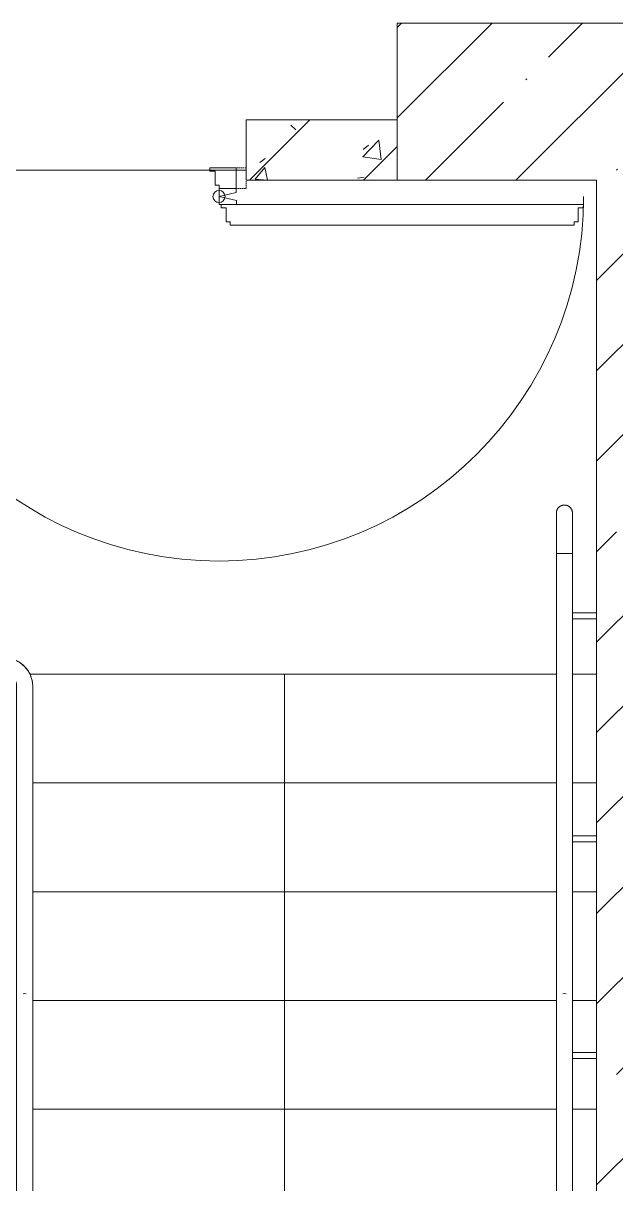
# Model space of a CAD drawing. Header units: millimetres. Extents: x -515342 to 330399, y -224905 to 507333.
# Drawn here: x -360653 to -359182, y 261984 to 264865 of the extents above; entities that cross this region are included whole.
import ezdxf

# ---------------------------------------------------------------- set-up
doc = ezdxf.new("R2010")
doc.units = ezdxf.units.MM
doc.linetypes.add('ASVP_Невидимые', pattern=[5, 3, -2])
for name, color, linetype, lineweight in [('Двери', 7, 'Continuous', 0), ('Лестницы', 7, 'Continuous', 0), ('Ограждение', 7, 'Continuous', 0), ('Перекрытие', 7, 'Continuous', 0), ('Стены внутренние', 7, 'Continuous', 0), ('Стены несущие', 7, 'Continuous', 0), ('Стены перегородки', 7, 'Continuous', 0), ('Стрелки вверх', 7, 'Continuous', 0)]:
    doc.layers.add(name, color=color, linetype=linetype, lineweight=lineweight)
pattern_1 = [(45, (-375064.64, 258270.4), (-224.5064, 224.5064), []), (45, (-374840.13, 258270.4), (-224.5064, 224.5064), [396.875, -79.375, 3.353, -76.022])]

# ---------------------------------------------------------------- blocks, each defined once
blk = doc.blocks.new('Тип перил - Перила_Внутренний_-10040910-О_АР_П_3__6_750_План 3 этажа')
at = {"layer": 'Ограждение'}
for p, q in [((14185, 5019), (14154.9, 5019)), ((14365, 5019), (14185, 5019)), ((14154.9, 4996.7), (14154.9, 5001.3)), ((14154.9, 4979), (14185, 4979)), ((14185, 4979), (14365, 4979)), ((14395, 4949), (14395, 4880.6)), ((14435, 4880.6), (14435, 4949)), ((14395, 4849.7), (14395, 4141.3)), ((14435, 4141.3), (14435, 4849.7))]:
    blk.add_line(p, q, dxfattribs=at)
at = {"layer": 'Ограждение', "flags": 128}
for points in [[(14435, 4949), (14434.9, 4951.8), (14434.8, 4954.6), (14434.5, 4957.4), (14434.1, 4960.2), (14433.6, 4962.9), (14433, 4965.6), (14432.3, 4968.3), (14431.4, 4971), (14430.5, 4973.7), (14429.5, 4976.3), (14428.3, 4978.8), (14427.1, 4981.3), (14425.7, 4983.8), (14424.3, 4986.2), (14422.8, 4988.5), (14421.1, 4990.8), (14419.4, 4993), (14417.6, 4995.2), (14415.7, 4997.2), (14413.8, 4999.2), (14411.7, 5001.1), (14409.6, 5003), (14407.4, 5004.7), (14405.1, 5006.3), (14402.8, 5007.9), (14400.4, 5009.4), (14398, 5010.7), (14395.5, 5012), (14393, 5013.2), (14390.4, 5014.2), (14387.7, 5015.2), (14385.1, 5016.1), (14382.4, 5016.8), (14379.6, 5017.5), (14376.9, 5018), (14374.1, 5018.4), (14371.3, 5018.7), (14368.6, 5018.9), (14365.8, 5019), (14365, 5019)], [(14365, 4979), (14366.2, 4979), (14367.4, 4978.9), (14368.6, 4978.8), (14369.8, 4978.6), (14371, 4978.4), (14372.1, 4978.1), (14373.3, 4977.8), (14374.4, 4977.5), (14375.6, 4977.1), (14376.7, 4976.6), (14377.8, 4976.1), (14378.9, 4975.6), (14379.9, 4975), (14380.9, 4974.4), (14381.9, 4973.8), (14382.9, 4973.1), (14383.9, 4972.3), (14384.8, 4971.6), (14385.7, 4970.7), (14386.5, 4969.9), (14387.3, 4969), (14388.1, 4968.1), (14388.9, 4967.2), (14389.6, 4966.2), (14390.2, 4965.2), (14390.9, 4964.2), (14391.5, 4963.1), (14392, 4962.1), (14392.5, 4961), (14393, 4959.9), (14393.4, 4958.7), (14393.7, 4957.6), (14394.1, 4956.4), (14394.3, 4955.3), (14394.6, 4954.1), (14394.7, 4952.9), (14394.9, 4951.7), (14395, 4950.5), (14395, 4949.3), (14395, 4949)], [(14395, 4849.7), (14395, 4852.3), (14395, 4854.8), (14395, 4857.5), (14395, 4860.1), (14395, 4862.8), (14395, 4865.5), (14395, 4868.3), (14395, 4871), (14395, 4873.8), (14395, 4876.6), (14395, 4879.4), (14395, 4880.6)], [(14435, 4880.6), (14435, 4877.8), (14435, 4875), (14435, 4872.3), (14435, 4869.5), (14435, 4866.7), (14435, 4864), (14435, 4861.3), (14435, 4858.6), (14435, 4856), (14435, 4853.4), (14435, 4850.8), (14435, 4849.7)], [(14418.9, 4185.8), (14415, 4186.6), (14411.1, 4185.8)]]:
    blk.add_lwpolyline(points, dxfattribs=at)
blk = doc.blocks.new('Тип перил - Перила_Внутренний_-V93-О_АР_П_3__6_750_План 3 этажа')
at = {"layer": 'Ограждение'}
for p, q in [((14154.9, 5019), (14154.9, 4979)), ((14154.9, 5019), (14365, 5019)), ((14154.9, 4979), (14365, 4979)), ((14395, 4949), (14395, 4880.6)), ((14435, 4949), (14435, 4880.6)), ((14395, 4880.6), (14395, 4858.6)), ((14435, 4880.6), (14435, 4858.6)), ((14395, 4858.6), (14395, 2310.3)), ((14435, 4858.6), (14435, 2328.9)), ((14395, 2310.3), (14435, 2328.9))]:
    blk.add_line(p, q, dxfattribs=at)
for radius, start in [(70, 360), (30, 0)]:
    blk.add_arc((14365, 4949), radius, start, 90, dxfattribs=at)
blk = doc.blocks.new('Тип перил - Перила_Внутренний_-10041454-О_АР_П_3__6_750_План 3 этажа')
at = {"layer": 'Ограждение'}
for p, q in [((15735, 5279), (15735, 4990.6)), ((15752.7, 5279), (15757.3, 5279)), ((15775, 4990.6), (15775, 5279)), ((15735, 4959.7), (15735, 4141.3)), ((15775, 4141.3), (15775, 4959.7))]:
    blk.add_line(p, q, dxfattribs=at)
at = {"layer": 'Ограждение', "flags": 128}
for points in [[(15735, 4959.7), (15735, 4962.3), (15735, 4964.8), (15735, 4967.5), (15735, 4970.1), (15735, 4972.8), (15735, 4975.5), (15735, 4978.3), (15735, 4981), (15735, 4983.8), (15735, 4986.6), (15735, 4989.4), (15735, 4990.6)], [(15775, 4990.6), (15775, 4987.8), (15775, 4985), (15775, 4982.3), (15775, 4979.5), (15775, 4976.7), (15775, 4974), (15775, 4971.3), (15775, 4968.6), (15775, 4966), (15775, 4963.4), (15775, 4960.8), (15775, 4959.7)], [(15758.9, 4185.8), (15755, 4186.6), (15751.1, 4185.8)]]:
    blk.add_lwpolyline(points, dxfattribs=at)
blk = doc.blocks.new('Тип перил - АР_Ограждение_Ограничение_Дуга D40_расстояние между поручнями 200-140673-О_АР_П_3__6_750_План 3 этажа')
at = {"layer": 'Ограждение'}
for p, q in [((0, 0), (0, 2.3)), ((0, -2.3), (0, 0))]:
    blk.add_line(p, q, dxfattribs=at)
at = {"layer": 'Ограждение', "flags": 128}
for points in [[(0, 20), (4, 20), (8, 20), (12, 20), (15.9, 20), (19.9, 20), (23.8, 20), (27.6, 20), (31.5, 20), (35.2, 20), (38.9, 20), (42.6, 20), (46.2, 20), (49.7, 20), (53.1, 20), (56.5, 20), (59.7, 20), (62.9, 20), (65.9, 20), (68.9, 20), (71.7, 20), (74.5, 20), (77.1, 20), (79.6, 20), (81.9, 20), (84.1, 20), (86.2, 20), (88.2, 20), (90, 20), (91.7, 20), (93.2, 20), (94.6, 20), (95.8, 20), (96.9, 20), (97.8, 20), (98.5, 20), (99.1, 20), (99.6, 20), (99.9, 20), (100, 20), (100, 20)], [(100, 20), (99.9, 20), (99.7, 20), (99.3, 20), (98.7, 20), (98, 20), (97.1, 20), (96.1, 20), (94.9, 20), (93.6, 20), (92.1, 20), (90.5, 20), (88.7, 20), (86.8, 20), (84.7, 20), (82.5, 20), (80.2, 20), (77.8, 20), (75.2, 20), (72.5, 20), (69.7, 20), (66.7, 20), (63.7, 20), (60.6, 20), (57.4, 20), (54, 20), (50.6, 20), (47.1, 20), (43.6, 20), (39.9, 20), (36.2, 20), (32.5, 20), (28.7, 20), (24.8, 20), (20.9, 20), (17, 20), (13, 20), (9.1, 20), (5.1, 20), (1.1, 20), (0, 20)], [(100, 20), (100.8, 20), (101.6, 19.9), (102.4, 19.9), (103.2, 19.7), (104, 19.6), (104.8, 19.4), (105.5, 19.2), (106.3, 19), (107, 18.7), (107.8, 18.4), (108.5, 18.1), (109.2, 17.7), (109.9, 17.4), (110.6, 16.9), (111.3, 16.5), (111.9, 16), (112.6, 15.6), (113.2, 15), (113.8, 14.5), (114.3, 13.9), (114.9, 13.3), (115.4, 12.7), (115.9, 12.1), (116.4, 11.5), (116.8, 10.8), (117.2, 10.1), (117.6, 9.4), (118, 8.7), (118.3, 8), (118.6, 7.2), (118.9, 6.5), (119.2, 5.7), (119.4, 5), (119.6, 4.2), (119.7, 3.4), (119.8, 2.6), (119.9, 1.8), (120, 1), (120, 0.2), (120, 0)], [(0, -20), (4, -20), (8, -20), (12, -20), (15.9, -20), (19.9, -20), (23.8, -20), (27.6, -20), (31.5, -20), (35.2, -20), (38.9, -20), (42.6, -20), (46.2, -20), (49.7, -20), (53.1, -20), (56.5, -20), (59.7, -20), (62.9, -20), (65.9, -20), (68.9, -20), (71.7, -20), (74.5, -20), (77.1, -20), (79.6, -20), (81.9, -20), (84.1, -20), (86.2, -20), (88.2, -20), (90, -20), (91.7, -20), (93.2, -20), (94.6, -20), (95.8, -20), (96.9, -20), (97.8, -20), (98.5, -20), (99.1, -20), (99.6, -20), (99.9, -20), (100, -20), (100, -20)], [(100, -20), (99.9, -20), (99.7, -20), (99.3, -20), (98.7, -20), (98, -20), (97.1, -20), (96.1, -20), (94.9, -20), (93.6, -20), (92.1, -20), (90.5, -20), (88.7, -20), (86.8, -20), (84.7, -20), (82.5, -20), (80.2, -20), (77.8, -20), (75.2, -20), (72.5, -20), (69.7, -20), (66.7, -20), (63.7, -20), (60.6, -20), (57.4, -20), (54, -20), (50.6, -20), (47.1, -20), (43.6, -20), (39.9, -20), (36.2, -20), (32.5, -20), (28.7, -20), (24.8, -20), (20.9, -20), (17, -20), (13, -20), (9.1, -20), (5.1, -20), (1.1, -20), (0, -20)], [(120, 0), (120, -0.8), (119.9, -1.6), (119.9, -2.4), (119.7, -3.2), (119.6, -4), (119.4, -4.8), (119.2, -5.5), (119, -6.3), (118.7, -7), (118.4, -7.8), (118.1, -8.5), (117.7, -9.2), (117.4, -9.9), (116.9, -10.6), (116.5, -11.3), (116, -11.9), (115.6, -12.6), (115, -13.2), (114.5, -13.8), (113.9, -14.3), (113.3, -14.9), (112.7, -15.4), (112.1, -15.9), (111.5, -16.4), (110.8, -16.8), (110.1, -17.2), (109.4, -17.6), (108.7, -18), (108, -18.3), (107.2, -18.6), (106.5, -18.9), (105.7, -19.2), (105, -19.4), (104.2, -19.6), (103.4, -19.7), (102.6, -19.8), (101.8, -19.9), (101, -20), (100.2, -20), (100, -20)]]:
    blk.add_lwpolyline(points, dxfattribs=at)
blk = doc.blocks.new('Тип перил - Перила_Внутренний_-V98-О_АР_П_3__6_750_План 3 этажа')
at = {"layer": 'Ограждение'}
for p, q in [((15775, 5279), (15735, 5279)), ((15735, 5279), (15735, 4990.6)), ((15775, 5279), (15775, 4990.6)), ((15735, 4990.6), (15735, 4968.6)), ((15775, 4990.6), (15775, 4968.6)), ((15735, 4968.6), (15735, 2935.1)), ((15775, 4968.6), (15775, 2953.8)), ((15735, 2935.1), (15775, 2953.8))]:
    blk.add_line(p, q, dxfattribs=at)
blk = doc.blocks.new('Элемент ограждения_Опора Г-образная - АР_Ограждение_Опора_D15 высота60 консоль80-V89-О_АР_П_3__6_750_План 3 этажа')
at = {"layer": 'Ограждение'}
for p, q in [((-7.5, 80), (-7.5, 20)), ((-7.5, 80), (-6.5, 80)), ((6.5, 80), (7.5, 80)), ((7.5, 20), (7.5, 80))]:
    blk.add_line(p, q, dxfattribs=at)
blk = doc.blocks.new('Дверь_Алюминиевая_Противопожарная__ТПТ75__2 полотна - АР_Дверь_ТПТ75_1450х2075_h__Средник_EI30_Пр-10663332-О_АР_П_3__6_750_План 3 этажа')
at = {"layer": 'Двери', "lineweight": 18}
for p, q in [((-1574.5, 178), (-1564.5, 178)), ((-1574.5, 178), (-1574.5, 143)), ((-1564.5, 178), (-1564.5, 186)), ((-710.5, 186), (-1564.5, 186)), ((-710.5, 178), (-710.5, 186)), ((-710.5, 178), (-700.5, 178)), ((-700.5, 143), (-700.5, 178)), ((710.5, 178), (700.5, 178)), ((700.5, 143), (700.5, 178)), ((710.5, 178), (710.5, 186)), ((710.5, 186), (1160.5, 186)), ((1147.5, 178), (1160.5, 178)), ((1147.5, 178), (1147.5, 143)), ((1160.5, 178), (1160.5, 186)), ((-1587.5, 135), (-1587.5, 143)), ((-1587.5, 143), (-1574.5, 143)), ((-687.5, 135), (-1587.5, 135)), ((-725.5, 135), (-725.5, 125)), ((-725.5, 125), (-682.5, 115)), ((-700.5, 143), (-687.5, 143)), ((-687.5, 143), (-687.5, 135)), ((-682.5, 135), (-687.5, 135)), ((-682.5, 115), (-682.5, 135)), ((682.5, 115), (682.5, 135)), ((682.5, 135), (687.5, 135)), ((725.5, 125), (682.5, 115)), ((700.5, 143), (687.5, 143)), ((687.5, 143), (687.5, 135)), ((687.5, 135), (1137.5, 135)), ((725.5, 135), (725.5, 125)), ((1137.5, 135), (1137.5, 143)), ((1137.5, 143), (1147.5, 143)), ((-682.5, 115), (-725, 105)), ((-725, 105), (-725, 95)), ((-725, 95), (-682.5, 95)), ((-725, 95), (-725, 44)), ((-682.5, 95), (-682.5, 115)), ((-682.5, 95), (-682.5, 87)), ((-672.5, 87), (-682.5, 87)), ((-672.5, 52), (-672.5, 87)), ((672.5, 87), (682.5, 87)), ((672.5, 52), (672.5, 87)), ((682.5, 115), (725, 105)), ((682.5, 95), (682.5, 115)), ((725, 95), (682.5, 95)), ((682.5, 95), (682.5, 87)), ((725, 105), (725, 95)), ((725, 95), (725, 44)), ((-725, 44), (-659.5, 44)), ((-672.5, 52), (-659.5, 52)), ((-659.5, 44), (-659.5, 52)), ((672.5, 52), (659.5, 52)), ((659.5, 44), (659.5, 52)), ((725, 44), (659.5, 44))]:
    blk.add_line(p, q, dxfattribs=at)
at = {"layer": 'Двери', "linetype": 'ASVP_Невидимые', "lineweight": 18}
for p, q in [((-750, 95), (-750, 75)), ((-725, 95), (-750, 95)), ((725, 95), (750, 95)), ((750, 95), (750, 75)), ((-750, 44), (-725, 44)), ((750, 44), (725, 44))]:
    blk.add_line(p, q, dxfattribs=at)
at = {"layer": 'Двери', "lineweight": 18}
for centre in [(-682.5, 115), (682.5, 115.2)]:
    blk.add_circle(centre, 15, dxfattribs=at)
for centre, radius, start in [((-682.5, 115), 905, 0), ((682.5, 115), 483.2, 360)]:
    blk.add_arc(centre, radius, start, 180, dxfattribs=at)

msp = doc.modelspace()

# ---------------------------------------------------------------- hatches: boundary and pattern name
at = {"layer": 'Стены внутренние'}
h = msp.add_hatch(dxfattribs=at)
h.set_pattern_fill('FP_1', color=256, style=0, pattern_type=2)
h.set_pattern_definition(pattern_1)
h.paths.add_polyline_path([(-358839.6354, 264475.4137), (-358839.6354, 264865.4137), (-359724.6354, 264865.4137), (-359724.6354, 264475.4137), (-359170.8092, 264475.4137)])
h = msp.add_hatch(dxfattribs=at)
h.set_pattern_fill('FP_2', color=256, style=0, pattern_type=2)
h.set_pattern_definition([(45, (-375064.64, 258270.41), (-141.4214, 141.4214), [])])
h.paths.add_polyline_path([(-359724.6354, 264475.4137), (-359724.6354, 264625.4137), (-360099.6354, 264625.4137), (-360099.6354, 264475.4137)])
h.paths.add_polyline_path([(-361599.6354, 264475.4137), (-361599.6354, 264625.4137), (-362149.6354, 264625.4137), (-362149.6354, 264475.4137)])
h = msp.add_hatch(dxfattribs=at)
h.set_pattern_fill('FP_3', color=256, style=0, pattern_type=2)
h.set_pattern_definition([(50, (-375064.64, 258270.4), (364.368, -31.8783), [38.1, -419.1]), (355, (-375064.64, 258270.4), (-70.486, 382.113), [30.48, -335.28]), (100.451, (-375034.27, 258267.76), (293.885, 350.2334), [32.38, -356.18]), (46.184, (-375064.64, 258372), (542.158, -84.086), [57.15, -628.65]), (96.636, (-375019.46, 258365), (474.805, 494.855), [48.57, -534.27]), (351.184, (-375064.64, 258372), (474.81, 494.85), [45.72, -502.92]), (21, (-375013.84, 258346.6), (303.2285, -204.5305), [38.1, -419.1]), (326, (-375013.84, 258346.6), (123.604, 368.376), [30.48, -335.28]), (71.451, (-374988.57, 258329.57), (426.834, 163.843), [32.38, -356.18]), (37.5, (-375064.64, 258270.41), (6.1766, 169.1102), [16.764, -314.452, 16.764, -323.596, -336.55]), (37.5, (-375064.64, 258270.41), (6.1766, 169.1102), [-671.576, 16.764, -319.786]), (7.5, (-375064.64, 258270.41), (133.6389, 200.3615), [16.764, -177.292, 16.764, -306.832, -128.27]), (7.5, (-375064.64, 258270.41), (133.6389, 200.3615), [-517.652, 16.764, -111.506]), (327.5, (-375177.92, 258270.41), (271.1818, -11.4584), [16.764, -110.236, 16.764, -379.476, -525.78]), (327.5, (-375177.92, 258270.41), (271.1818, -11.4584), [-523.24, 16.764, -509.016]), (317.5, (-375228.72, 258270.41), (296.2585, 50.853), [16.764, -148.336, 16.764, -246.38, -373.38]), (317.5, (-375228.72, 258270.41), (296.2585, 50.853), [-428.244, 16.764, -356.616])])
h.paths.add_polyline_path([(-359724.6354, 264475.4137), (-359724.6354, 264625.4137), (-360099.6354, 264625.4137), (-360099.6354, 264475.4137)])
h.paths.add_polyline_path([(-361599.6354, 264475.4137), (-361599.6354, 264625.4137), (-362149.6354, 264625.4137), (-362149.6354, 264475.4137)])
h = msp.add_hatch(dxfattribs=at)
h.set_pattern_fill('FP_1', color=256, style=0, pattern_type=2)
h.set_pattern_definition(pattern_1)
h.paths.add_polyline_path([(-358839.6354, 261245.4137), (-358839.6354, 264475.4137), (-359229.6354, 264475.4137), (-359229.6354, 261245.4137), (-359170.8092, 261245.4137)])
h.paths.add_polyline_path([(-359052.0002, 262212.7766), (-359084.6354, 262224.6548), (-359111.2398, 262246.9786), (-359128.6046, 262277.0553), (-359134.6354, 262311.2573), (-359128.6046, 262345.4594), (-359111.2398, 262375.5361), (-359084.6354, 262397.8599), (-359052.0002, 262409.7381), (-359017.2706, 262409.7381), (-358984.6354, 262397.8599), (-358958.0309, 262375.5361), (-358940.6661, 262345.4594), (-358934.6354, 262311.2573), (-358940.6661, 262277.0553), (-358958.0309, 262246.9786), (-358984.6354, 262224.6548), (-359017.2706, 262212.7766)])
h.paths.add_polyline_path([(-359052.0002, 263042.7766), (-359084.6354, 263054.6548), (-359111.2398, 263076.9786), (-359128.6046, 263107.0553), (-359134.6354, 263141.2573), (-359128.6046, 263175.4594), (-359111.2398, 263205.5361), (-359084.6354, 263227.8599), (-359052.0002, 263239.7381), (-359017.2706, 263239.7381), (-358984.6354, 263227.8599), (-358958.0309, 263205.5361), (-358940.6661, 263175.4594), (-358934.6354, 263141.2573), (-358940.6661, 263107.0553), (-358958.0309, 263076.9786), (-358984.6354, 263054.6548), (-359017.2706, 263042.7766)])
h.paths.add_polyline_path([(-359017.2706, 263436.933), (-359052.0002, 263436.933), (-359084.6354, 263448.8112), (-359111.2398, 263471.135), (-359128.6046, 263501.2117), (-359134.6354, 263535.4137), (-359128.6046, 263569.6158), (-359111.2398, 263599.6925), (-359084.6354, 263622.0163), (-359052.0002, 263633.8945), (-359017.2706, 263633.8945), (-358984.6354, 263622.0163), (-358958.0309, 263599.6925), (-358940.6661, 263569.6158), (-358934.6354, 263535.4137), (-358940.6661, 263501.2117), (-358958.0309, 263471.135), (-358984.6354, 263448.8112), (-359011.3584, 263439.0848)])
h.paths.add_polyline_path([(-359017.2706, 263796.933), (-359053.4071, 263797.445), (-359084.6354, 263808.8112), (-359111.2398, 263831.135), (-359128.6046, 263861.2117), (-359134.6354, 263895.4137), (-359128.6046, 263929.6158), (-359111.2398, 263959.6925), (-359084.6354, 263982.0163), (-359052.0002, 263993.8945), (-359017.2706, 263993.8945), (-358984.6354, 263982.0163), (-358958.0309, 263959.6925), (-358940.6661, 263929.6158), (-358934.6354, 263895.4137), (-358940.6661, 263861.2117), (-358958.0309, 263831.135), (-358984.6354, 263808.8112), (-359015.8636, 263797.445)])
h.paths.add_polyline_path([(-359017.2706, 264163.7621), (-359052.0002, 264163.7621), (-359084.6354, 264175.6403), (-359111.2398, 264197.9641), (-359128.6046, 264228.0408), (-359134.6354, 264262.2428), (-359128.6046, 264296.4448), (-359111.2398, 264326.5216), (-359084.6354, 264348.8454), (-359052.0002, 264360.7236), (-359017.2706, 264360.7236), (-358984.6354, 264348.8454), (-358958.0309, 264326.5216), (-358940.6661, 264296.4448), (-358934.6354, 264262.2428), (-358940.6661, 264228.0408), (-358958.0309, 264197.9641), (-358984.6354, 264175.6403)])

# ---------------------------------------------------------------- linework, layer by layer
at = {"layer": 'Лестницы'}
for p, q in [((-359329.6385, 263249.4137), (-360636.9192, 263249.4137)), ((-359329.6385, 263249.4137), (-360636.9192, 263249.4137)), ((-359229.6354, 263249.4137), (-359289.6385, 263249.4137)), ((-359229.6354, 263249.4137), (-359289.6385, 263249.4137)), ((-359329.6385, 262979.4137), (-360629.6354, 262979.4137)), ((-359329.6385, 262979.4137), (-360629.6354, 262979.4137)), ((-359229.6354, 262979.4137), (-359289.6385, 262979.4137)), ((-359229.6354, 262979.4137), (-359289.6385, 262979.4137)), ((-359329.6385, 262709.4137), (-360629.6354, 262709.4137)), ((-359329.6385, 262709.4137), (-360629.6354, 262709.4137)), ((-359229.6354, 262709.4137), (-359289.6385, 262709.4137)), ((-359229.6354, 262709.4137), (-359289.6385, 262709.4137)), ((-359329.6385, 262439.4137), (-360629.6354, 262439.4137)), ((-359329.6385, 262439.4137), (-360629.6354, 262439.4137)), ((-359229.6354, 262439.4137), (-359289.6385, 262439.4137)), ((-359229.6354, 262439.4137), (-359289.6385, 262439.4137)), ((-359329.6385, 262169.4137), (-360629.6354, 262169.4137)), ((-359329.6385, 262169.4137), (-360629.6354, 262169.4137)), ((-359229.6354, 262169.4137), (-359289.6385, 262169.4137)), ((-359229.6354, 262169.4137), (-359289.6385, 262169.4137))]:
    msp.add_line(p, q, dxfattribs=at)
at = {"layer": 'Перекрытие'}
msp.add_line((-361599.6354, 264500.9137), (-360099.6354, 264500.9137), dxfattribs=at)
at = {"layer": 'Стены несущие'}
for p, q in [((-358839.6354, 264865.4137), (-359724.6354, 264865.4137)), ((-359724.6354, 264865.4137), (-359724.6354, 264625.4137)), ((-359724.6354, 264475.4137), (-359229.6354, 264475.4137)), ((-359229.6354, 264475.4137), (-359229.6354, 261245.4137))]:
    msp.add_line(p, q, dxfattribs=at)
at = {"layer": 'Стены перегородки'}
for p, q in [((-359724.6354, 264625.4137), (-360099.6354, 264625.4137)), ((-360099.6354, 264625.4137), (-360099.6354, 264475.4137)), ((-359724.6354, 264475.4137), (-359724.6354, 264625.4137)), ((-360099.6354, 264475.4137), (-359724.6354, 264475.4137))]:
    msp.add_line(p, q, dxfattribs=at)
at = {"layer": 'Стрелки вверх'}
for p, q in [((-360004.6354, 263249.4137), (-360004.6354, 262979.4137)), ((-360004.6354, 262979.4137), (-360004.6354, 262709.4137)), ((-360004.6354, 262709.4137), (-360004.6354, 262439.4137)), ((-360004.6354, 262439.4137), (-360004.6354, 262169.4137)), ((-360004.6354, 262169.4137), (-360004.6354, 261899.4137))]:
    msp.add_line(p, q, dxfattribs=at)

# ---------------------------------------------------------------- block references
at = {"layer": 'Двери', "rotation": 180}
msp.add_blockref('Дверь_Алюминиевая_Противопожарная__ТПТ75__2 полотна - АР_Дверь_ТПТ75_1450х2075_h__Средник_EI30_Пр-10663332-О_АР_П_3__6_750_План 3 этажа', (-360849.6354, 264550.4137), dxfattribs=at)
at = {"layer": 'Ограждение'}
for name, p, rotation in [('Тип перил - АР_Ограждение_Ограничение_Дуга D40_расстояние между поручнями 200-140673-О_АР_П_3__6_750_План 3 этажа', (-359309.6385, 263549.4137), 90), ('Элемент ограждения_Опора Г-образная - АР_Ограждение_Опора_D15 высота60 консоль80-V89-О_АР_П_3__6_750_План 3 этажа', (-359309.6385, 263394.6252), 270), ('Элемент ограждения_Опора Г-образная - АР_Ограждение_Опора_D15 высота60 консоль80-V89-О_АР_П_3__6_750_План 3 этажа', (-359309.6385, 262841.0234), 270), ('Элемент ограждения_Опора Г-образная - АР_Ограждение_Опора_D15 высота60 консоль80-V89-О_АР_П_3__6_750_План 3 этажа', (-359309.6385, 262302.7186), 270)]:
    msp.add_blockref(name, p, dxfattribs=dict(at, rotation=rotation))
for name in ['Тип перил - Перила_Внутренний_-10041454-О_АР_П_3__6_750_План 3 этажа', 'Тип перил - Перила_Внутренний_-V98-О_АР_П_3__6_750_План 3 этажа', 'Тип перил - Перила_Внутренний_-10040910-О_АР_П_3__6_750_План 3 этажа', 'Тип перил - Перила_Внутренний_-V93-О_АР_П_3__6_750_План 3 этажа']:
    msp.add_blockref(name, (-375064.6354, 258270.4137), dxfattribs=at)

doc.saveas('drawing.dxf')
